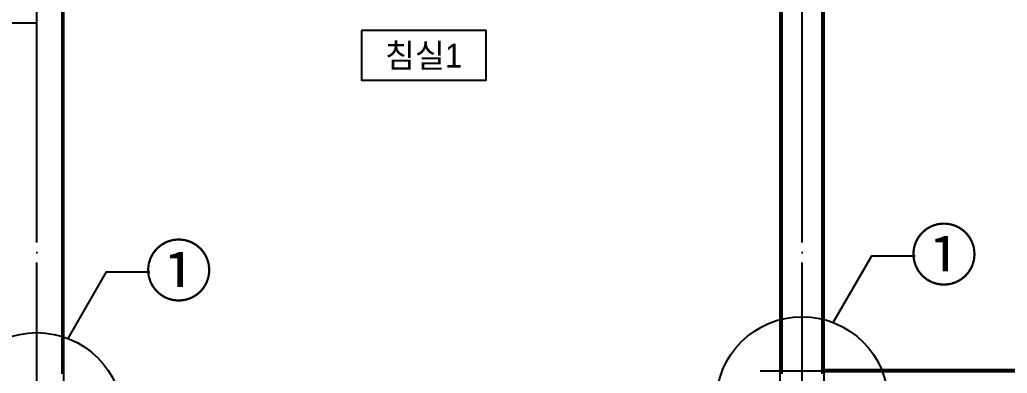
# Model space of a CAD drawing. Header units: millimetres. Extents: x -24416 to 92204, y -190080 to 23760.
# Drawn here: x 56980 to 61942, y -17390 to -15612 of the extents above; entities that cross this region are included whole.
import ezdxf
from ezdxf.enums import TextEntityAlignment as Align
from ezdxf.xclip import XClip

# ---------------------------------------------------------------- set-up
doc = ezdxf.new("R2010")
doc.units = ezdxf.units.MM
doc.header["$LTSCALE"] = 50
doc.header["$XCLIPFRAME"] = 0
for name, pattern in [('AUDIT_D_220706163347-0', [0]), ('CEN', [62, 60, -1, 0, -1]), ('HIDDEN', [2, 1, -1])]:
    doc.linetypes.add(name, pattern=pattern)
for name, color, linetype in [('ARDM', 7, 'Continuous'), ('CEN_CON', 1, 'CEN'), ('CONC', 2, 'Continuous'), ('TEXT', 3, 'Continuous'), ('실명', 3, 'AUDIT_D_220706163347-0'), ('실명박스', 7, 'AUDIT_D_220706163347-0'), ('확장', 8, 'HIDDEN')]:
    doc.layers.add(name, color=color, linetype=linetype)
doc.layers.add('MC', color=135, linetype='Continuous', plot=False)
doc.styles.add('HAUD01', font='Dotum.ttf')
doc.styles.add('돋움', font='Dotum.ttf')

# ---------------------------------------------------------------- blocks, each defined once
blk = doc.blocks.new('U-76B(확장)', base_point=(4647231.1, 20750.39))
at = {"layer": 'CEN_CON'}
for p, q in [((-300, 10535), (8220, 10535)), ((-300, 6690), (8055, 6690))]:
    blk.add_line(p, q, dxfattribs=at)
at = {"layer": 'CONC'}
for p, q in [((6225, 10410), (2140, 10410)), ((2140, 6790), (4240, 6790)), ((2140, 6590), (4240, 6590))]:
    blk.add_line(p, q, dxfattribs=at)
at = {"layer": 'MC'}
for p, q in [((-300, 10400), (8220, 10400)), ((2155, 6900), (2155, -300)), ((-300, 6800), (5430, 6800)), ((-300, 6580), (8055, 6580))]:
    blk.add_line(p, q, dxfattribs=at)
at = {"layer": '확장', "ltscale": 0.5, "const_width": 20, "flags": 128}
blk.add_lwpolyline([(2155, 2190), (2155, 6590)], dxfattribs=at)
blk = doc.blocks.new('U-76A(확장)2')
at = {"layer": 'CEN_CON'}
blk.add_line((0, -300), (0, 7025), dxfattribs=at)
at = {"layer": 'MC'}
blk.add_line((5975, 3905), (0, 3905), dxfattribs=at)
blk = doc.blocks.new('A$C415C5DAF')
at = {"layer": '실명박스'}
blk.add_lwpolyline([(46212.7, -34043.7), (46212.7, -34293.7), (46838, -34293.7), (46838, -34043.7)], close=True, dxfattribs=at)
at = {"layer": '실명', "style": 'HAUD01'}
blk.add_text('침실1', height=120, dxfattribs=at).set_placement((46524.2, -34166.9), align=Align.MIDDLE)
blk = doc.blocks.new('A$C45F312F6')
at = {"layer": 'ARDM', "color": 3, "elevation": 0}
for points in [[(61067.9, -40894.5), (61261.3, -40558.8), (61478.9, -40558.8)], [(57222.9, -40974.5), (57416.3, -40638.8), (57633.9, -40638.8)]]:
    blk.add_lwpolyline(points, dxfattribs=at)
at = {"layer": 'ARDM', "color": 3}
for centre in [(60911.4, -41297.1), (57066.4, -41377.1)]:
    blk.add_circle(centre, 432, dxfattribs=at)
at = {"layer": 'TEXT', "style": '돋움'}
for p in [(61624, -40680), (57779, -40760)]:
    blk.add_text('①', height=250, dxfattribs=at).set_placement(p, align=Align.CENTER)

msp = doc.modelspace()

# ---------------------------------------------------------------- block references
msp.add_blockref('A$C45F312F6', (0, 23760))
ref = msp.add_blockref('U-76B(확장)', (46851, 4627699), dxfattribs=dict(rotation=90))
XClip(ref).set_block_clipping_path([(-300, -300), (16026.5922833934, 11940.1364734633)])
ref = msp.add_blockref('U-76A(확장)2', (57066.4, -19532.1), dxfattribs=dict(xscale=-1))
XClip(ref).set_block_clipping_path([(-10835, -300.0000000005), (1405.1364734633, 16026.5922833929)])
at = {"layer": '실명박스'}
msp.add_blockref('A$C415C5DAF', (12485.4, 18377.1), dxfattribs=at)

doc.saveas('drawing.dxf')
